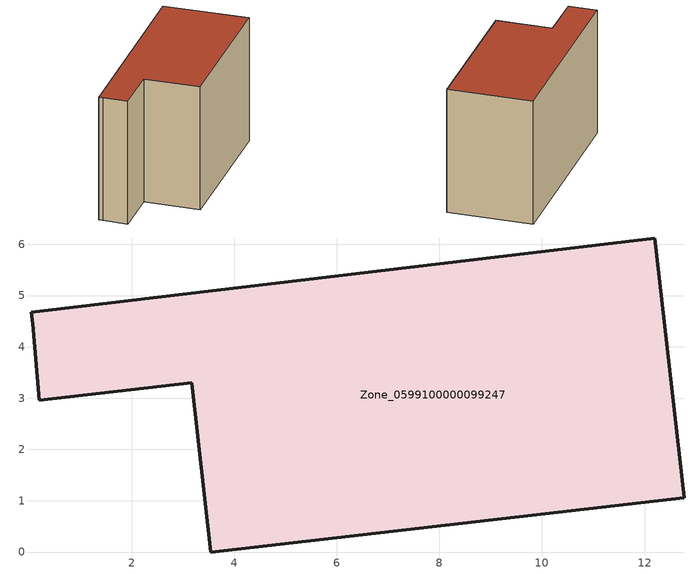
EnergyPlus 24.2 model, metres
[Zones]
Zone_0599100000099247
 floor ground (C_G): 0.07,4.45 0.04,4.67 12.2,6.12 12.78,1.06 3.54,0 3.17,3.3 0.2,2.96 z0
 wall outside (C_F): 12.78,1.06 12.2,6.12 0.04,4.67 0.07,4.45 0.2,2.96 3.17,3.3 3.54,0 12.78,1.06 z0:7.67
 roof outside (C_R): 0.04,4.67 0.07,4.45 0.2,2.96 3.17,3.3 3.54,0 12.78,1.06 12.2,6.12 z7.67
[BUILDING]
Pand.0599100000099247: North Axis=0; Terrain=City; Loads Convergence Tolerance Value=0.04; Temperature Convergence Tolerance Value=0.4; Solar Distribution=FullExterior; Maximum Number of Warmup Days=25; Minimum Number of Warmup Days=1
[Site:Location]
Rotterdam.The.Hague.AP_ZH_NLD Design_Conditions: Latitude=51.96; Longitude=4.45; Time Zone=1; Elevation=-4.5
[SITE:GROUNDTEMPERATURE:BUILDINGSURFACE]
18, 18, 18, 18, 18, 18, 18, 18, 18, 18, 18, 18
[MATERIAL] Thermal Absorptance=0.9; Solar Absorptance=0.7; Visible Absorptance=0.7
Name | Roughness | Thickness | Conductivity | Density | Specific Heat
G.TI.1975-1991 | MediumSmooth | 0.15 | 0.288461 | 540 | 1210
F.TI.1975-1991 | Rough | 0.3 | 0.230769 | 1920 | 840
R.TI.1975-1991 | MediumRough | 0.2 | 0.153846 | 1500 | 1000
[CONSTRUCTION]
C_G: G.TI.1975-1991
C_F: F.TI.1975-1991
C_R: R.TI.1975-1991
[ZONE]
Zone_0599100000099247: Type=1; Multiplier=1; Ceiling Height=Autocalculate; Volume=Autocalculate; Floor Area=autocalculate; Part of Total Floor Area=Yes
[ZONEINFILTRATION:DESIGNFLOWRATE]
Infil_Zone_0599100000099247: Zone or ZoneList or Space or SpaceList=Zone_0599100000099247; Schedule=AlwaysOn; Design Flow Rate Calculation Method=Flow/Area; Flow Rate per Floor Area=0.003; Constant Term Coefficient=1; Temperature Term Coefficient=0; Velocity Term Coefficient=0; Velocity Squared Term Coefficient=0
[HVACTEMPLATE:ZONE:IDEALLOADSAIRSYSTEM]
Zone_0599100000099247: Maximum Heating Supply Air Temperature=50; Minimum Cooling Supply Air Temperature=13; Maximum Heating Supply Air Humidity Ratio=0.0156; Minimum Cooling Supply Air Humidity Ratio=0.0077; Heating Limit=NoLimit; Cooling Limit=NoLimit; Dehumidification Control Type=ConstantSensibleHeatRatio; Cooling Sensible Heat Ratio=0.7; Dehumidification Setpoint=60; Humidification Control Type=None; Humidification Setpoint=30; Outdoor Air Method=None; Outdoor Air Flow Rate per Person=0.00944; Outdoor Air Flow Rate per Zone Floor Area=0; Outdoor Air Flow Rate per Zone=0; Demand Controlled Ventilation Type=None; Outdoor Air Economizer Type=NoEconomizer; Heat Recovery Type=None; Sensible Heat Recovery Effectiveness=0.7; Latent Heat Recovery Effectiveness=0.65
[ZONECONTROL:THERMOSTAT]
ThermostatControl_Zone_0599100000099247: Zone or ZoneList=Zone_0599100000099247; Control Type Schedule=DualSetpointControlType; Control 1=Thermostat_Zone_0599100000099247; Temperature Difference Between Cutout And Setpoint=0
[THERMOSTATSETPOINT:DUALSETPOINT]
Thermostat_Zone_0599100000099247: Heating Setpoint Temperature Schedule=HeatingSetpoint_Zone_0599100000099247; Cooling Setpoint Temperature Schedule=CoolingSetpoint_Zone_0599100000099247
[SCHEDULE:COMPACT]
HeatingSetpoint_Zone_0599100000099247: Through: 12/31, For: AllDays, Until: 24:00, 21
CoolingSetpoint_Zone_0599100000099247: Through: 12/31, For: AllDays, Until: 24:00, 24
DualSetpointControlType: Through: 12/31, For: AllDays, Until: 24:00, 4
AlwaysOn: Through: 12/31, For: AllDays, Until: 24:00, 1
